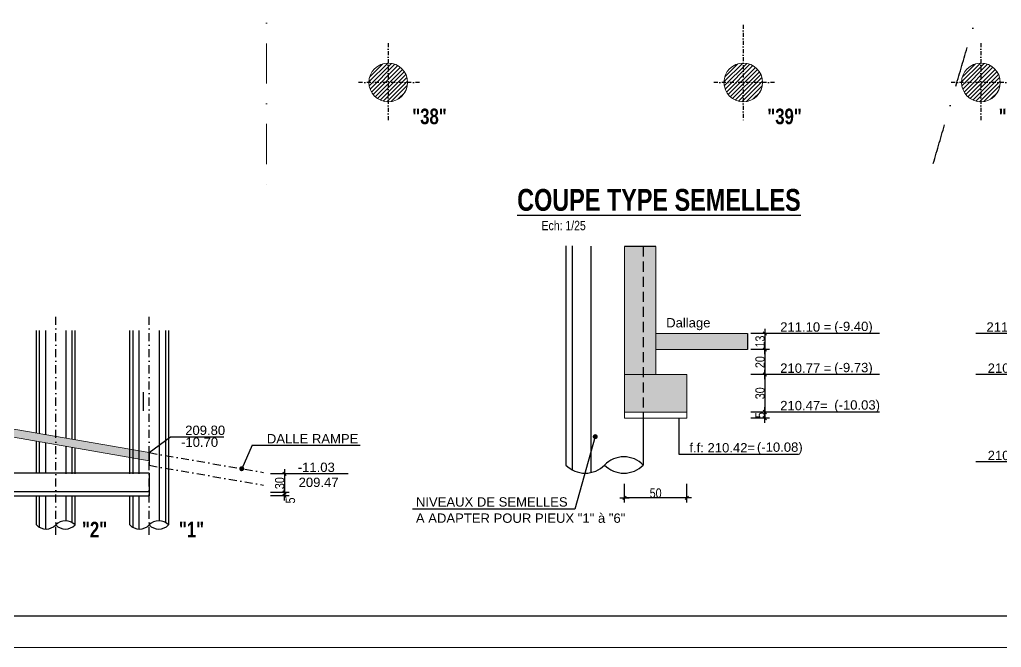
# Model space of a CAD drawing. Header units: centimetres. Extents: x 0 to 26456, y -12469 to -8269.
# Drawn here: x 15046 to 16620, y -12469 to -11463 of the extents above; entities that cross this region are included whole.
import ezdxf
from ezdxf.enums import TextEntityAlignment as Align

# ---------------------------------------------------------------- set-up
doc = ezdxf.new("R2010")
doc.units = ezdxf.units.CM
doc.header["$LTSCALE"] = 25.4
doc.header["$PDMODE"] = 1
doc.header["$PDSIZE"] = -2
doc.linetypes.add('CACHEX2', pattern=[19.05, 12.7, -6.35])
doc.linetypes.add('TIRETPTX2', pattern=[50.8, 25.4, -12.7, 0, -12.7])
for name, color, linetype in [('01_cote_gen', 4, 'Continuous'), ('01_linteaux', 2, 'Continuous'), ('01_poch_murs', 253, 'Continuous'), ('01_texte', 230, 'Continuous'), ('AA_COTES', 2, 'Continuous')]:
    doc.layers.add(name, color=color, linetype=linetype)
doc.layers.add('01_murs_coup', color=5, linetype='Continuous', lineweight=60)
doc.layers.add('01_PIEUX', color=5, linetype='Continuous', lineweight=60)
doc.styles.add('impact', font='impact.ttf')
doc.styles.add('MATTE_TXT', font='arial.ttf')
doc.styles.add('STYLE2', font='ARIALN.TTF')
doc.dimstyles.new('JB25', dxfattribs={"dimscale": 0.1, "dimtxt": 150, "dimasz": 15, "dimexe": 0.1, "dimexo": 0.1, "dimgap": 0.09, "dimtad": 1, "dimdec": 1, "dimlfac": 0.5, "dimdsep": 46, "dimtxsty": 'STYLE2', "dimblk1": 'BOND_G', "dimblk2": 'BOND_D', "dimsah": 1, "dimcen": 1.5, "dimdle": 0.01, "dimse1": 1, "dimse2": 1, "dimclrd": 4, "dimclre": 2, "dimclrt": 6, "dimazin": 2, "dimtfac": 2.333333, "dimtdec": 1, "dimtix": 1, "dimtmove": 2, "dimatfit": 3, "dimldrblk": 'BOND_G', "dimfxl": 1, "dimtolj": 1, "dimtzin": 0, "dimarcsym": 0})
doc.dimstyles.new('JB50', dxfattribs={"dimscale": 0.1, "dimtxt": 150, "dimasz": 15, "dimexe": 0.1, "dimexo": 0.1, "dimgap": 0.09, "dimtad": 1, "dimdec": 1, "dimdsep": 46, "dimtxsty": 'STYLE2', "dimblk1": 'BOND_G', "dimblk2": 'BOND_D', "dimsah": 1, "dimcen": 1.5, "dimdle": 0.01, "dimse1": 1, "dimse2": 1, "dimclrd": 4, "dimclre": 2, "dimclrt": 6, "dimazin": 2, "dimtfac": 2.333333, "dimtdec": 1, "dimtix": 1, "dimtmove": 2, "dimatfit": 3, "dimldrblk": 'BOND_G', "dimfxl": 1, "dimtolj": 1, "dimtzin": 0, "dimarcsym": 0})

# ---------------------------------------------------------------- blocks, each defined once
blk = doc.blocks.new('BOND_G')
at = {"layer": 'AA_COTES', "color": 0}
for p, q in [((0, -5), (0, 15)), ((5, 0), (-5, 0)), ((1.8, 1.8), (-1.8, -1.8))]:
    blk.add_line(p, q, dxfattribs=at)
blk = doc.blocks.new('BOND_D')
at = {"layer": 'AA_COTES', "color": 0}
for p, q in [((5, 0), (-5, 0)), ((-1.8, -1.8), (1.8, 1.8)), ((0, 5), (0, -15))]:
    blk.add_line(p, q, dxfattribs=at)
blk = doc.blocks.new('*D249')
at = {"layer": '01_cote_gen', "color": 4, "lineweight": -2, "ltscale": 3, "transparency": 16777216}
blk.add_line((15470.3, -12192.5), (15470.3, -12219.5), dxfattribs=at)
at = {"layer": 'Defpoints', "color": 0, "ltscale": 3, "transparency": 16777216}
for p in [(15180.3, -12191), (15180.2, -12221), (15470.3, -12221)]:
    blk.add_point(p, dxfattribs=at)
at = {"layer": '01_cote_gen', "color": 4, "lineweight": -2, "ltscale": 3, "transparency": 16777216, "xscale": 1.5, "yscale": 1.5, "zscale": 1.5}
for name, p, rotation in [('BOND_G', (15470.3, -12191), 90), ('BOND_D', (15470.3, -12221), 270)]:
    blk.add_blockref(name, p, dxfattribs=dict(at, rotation=rotation))
at = {"layer": '01_cote_gen', "color": 6, "ltscale": 3, "transparency": 16777216, "insert": (15462.7, -12206), "char_height": 15, "attachment_point": 5, "rotation": 90, "style": 'STYLE2'}
blk.add_mtext('\\A1;30', dxfattribs=at)
blk = doc.blocks.new('*D279')
at = {"layer": '01_cote_gen', "color": 4, "lineweight": -2, "ltscale": 3, "transparency": 16777216}
blk.add_line((15470.3, -12222.7), (15470.3, -12224.7), dxfattribs=at)
at = {"layer": 'Defpoints', "color": 0, "ltscale": 3, "transparency": 16777216}
for p in [(15253.4, -12221.2), (15253.4, -12226.2), (15470.3, -12226.2)]:
    blk.add_point(p, dxfattribs=at)
at = {"layer": '01_cote_gen', "color": 4, "lineweight": -2, "ltscale": 3, "transparency": 16777216, "xscale": 1.5, "yscale": 1.5, "zscale": 1.5}
for name, p, rotation in [('BOND_G', (15470.3, -12221.2), 90), ('BOND_D', (15470.3, -12226.2), 270)]:
    blk.add_blockref(name, p, dxfattribs=dict(at, rotation=rotation))
at = {"layer": '01_cote_gen', "color": 6, "ltscale": 3, "transparency": 16777216, "insert": (15479.9, -12233.8), "char_height": 15, "attachment_point": 5, "rotation": 90, "style": 'STYLE2'}
blk.add_mtext('\\A1;5', dxfattribs=at)
blk = doc.blocks.new('*D285')
at = {"layer": '01_cote_gen', "color": 4, "lineweight": -2, "ltscale": 3, "transparency": 16777216}
blk.add_line((16240.8, -11967.4), (16240.8, -11990.4), dxfattribs=at)
at = {"layer": 'Defpoints', "color": 0, "ltscale": 3, "transparency": 16777216}
for p in [(16212.9, -11965.9), (16212.9, -11991.9), (16240.8, -11991.9)]:
    blk.add_point(p, dxfattribs=at)
at = {"layer": '01_cote_gen', "color": 4, "lineweight": -2, "ltscale": 3, "transparency": 16777216, "xscale": 1.5, "yscale": 1.5, "zscale": 1.5}
for name, p, rotation in [('BOND_G', (16240.8, -11965.9), 90), ('BOND_D', (16240.8, -11991.9), 270)]:
    blk.add_blockref(name, p, dxfattribs=dict(at, rotation=rotation))
at = {"layer": '01_cote_gen', "color": 6, "ltscale": 3, "transparency": 16777216, "insert": (16233.2, -11978.9), "char_height": 15, "attachment_point": 5, "rotation": 90, "style": 'STYLE2'}
blk.add_mtext('\\A1;13', dxfattribs=at)
blk = doc.blocks.new('*D286')
at = {"layer": '01_cote_gen', "color": 4, "lineweight": -2, "ltscale": 3, "transparency": 16777216}
blk.add_line((16240.8, -11993.4), (16240.8, -12030.4), dxfattribs=at)
at = {"layer": 'Defpoints', "color": 0, "ltscale": 3, "transparency": 16777216}
for p in [(16140.9, -11991.9), (16140.8, -12031.9), (16240.8, -12031.9)]:
    blk.add_point(p, dxfattribs=at)
at = {"layer": '01_cote_gen', "color": 4, "lineweight": -2, "ltscale": 3, "transparency": 16777216, "xscale": 1.5, "yscale": 1.5, "zscale": 1.5}
for name, p, rotation in [('BOND_G', (16240.8, -11991.9), 90), ('BOND_D', (16240.8, -12031.9), 270)]:
    blk.add_blockref(name, p, dxfattribs=dict(at, rotation=rotation))
at = {"layer": '01_cote_gen', "color": 6, "ltscale": 3, "transparency": 16777216, "insert": (16233.2, -12011.9), "char_height": 15, "attachment_point": 5, "rotation": 90, "style": 'STYLE2'}
blk.add_mtext('\\A1;20', dxfattribs=at)
blk = doc.blocks.new('*D287')
at = {"layer": '01_cote_gen', "color": 4, "lineweight": -2, "ltscale": 3, "transparency": 16777216}
blk.add_line((16240.8, -12033.4), (16240.8, -12090.4), dxfattribs=at)
at = {"layer": 'Defpoints', "color": 0, "ltscale": 3, "transparency": 16777216}
for p in [(16115.7, -12031.9), (16115.7, -12091.9), (16240.8, -12091.9)]:
    blk.add_point(p, dxfattribs=at)
at = {"layer": '01_cote_gen', "color": 4, "lineweight": -2, "ltscale": 3, "transparency": 16777216, "xscale": 1.5, "yscale": 1.5, "zscale": 1.5}
for name, p, rotation in [('BOND_G', (16240.8, -12031.9), 90), ('BOND_D', (16240.8, -12091.9), 270)]:
    blk.add_blockref(name, p, dxfattribs=dict(at, rotation=rotation))
at = {"layer": '01_cote_gen', "color": 6, "ltscale": 3, "transparency": 16777216, "insert": (16233.2, -12061.9), "char_height": 15, "attachment_point": 5, "rotation": 90, "style": 'STYLE2'}
blk.add_mtext('\\A1;30', dxfattribs=at)
blk = doc.blocks.new('*D288')
at = {"layer": '01_cote_gen', "color": 4, "lineweight": -2, "ltscale": 3, "transparency": 16777216}
blk.add_line((16240.8, -12093.4), (16240.8, -12100.4), dxfattribs=at)
at = {"layer": 'Defpoints', "color": 0, "ltscale": 3, "transparency": 16777216}
for p in [(16115.7, -12091.9), (16115.7, -12101.9), (16240.8, -12101.9)]:
    blk.add_point(p, dxfattribs=at)
at = {"layer": '01_cote_gen', "color": 4, "lineweight": -2, "ltscale": 3, "transparency": 16777216, "xscale": 1.5, "yscale": 1.5, "zscale": 1.5}
for name, p, rotation in [('BOND_G', (16240.8, -12091.9), 90), ('BOND_D', (16240.8, -12101.9), 270)]:
    blk.add_blockref(name, p, dxfattribs=dict(at, rotation=rotation))
at = {"layer": '01_cote_gen', "color": 6, "ltscale": 3, "transparency": 16777216, "insert": (16233.2, -12096.9), "char_height": 15, "attachment_point": 5, "rotation": 90, "style": 'STYLE2'}
blk.add_mtext('\\A1;5', dxfattribs=at)
blk = doc.blocks.new('*D304')
at = {"layer": '01_cote_gen', "color": 4, "lineweight": -2, "ltscale": 3, "transparency": 16777216}
blk.add_line((16114.2, -12229.6), (16017.2, -12229.6), dxfattribs=at)
at = {"layer": 'Defpoints', "color": 0, "ltscale": 3, "transparency": 16777216}
for p in [(16015.7, -12101.9), (16115.7, -12101.9), (16015.7, -12229.6)]:
    blk.add_point(p, dxfattribs=at)
at = {"layer": '01_cote_gen', "color": 4, "lineweight": -2, "ltscale": 3, "transparency": 16777216, "xscale": 1.5, "yscale": 1.5, "zscale": 1.5, "rotation": 180}
blk.add_blockref('BOND_D', (16015.7, -12229.6), dxfattribs=at)
at = {"layer": '01_cote_gen', "color": 4, "lineweight": -2, "ltscale": 3, "transparency": 16777216, "xscale": 1.5, "yscale": 1.5, "zscale": 1.5}
blk.add_blockref('BOND_G', (16115.7, -12229.6), dxfattribs=at)
at = {"layer": '01_cote_gen', "color": 6, "ltscale": 3, "transparency": 16777216, "insert": (16065.7, -12222), "char_height": 15, "attachment_point": 5, "style": 'STYLE2'}
blk.add_mtext('\\A1;50', dxfattribs=at)

msp = doc.modelspace()

# ---------------------------------------------------------------- hatches: boundary and pattern name
at = {"layer": '01_poch_murs'}
h = msp.add_hatch(dxfattribs=at)
h.set_pattern_fill('ANSI31', color=256, scale=1.5)
h.set_pattern_definition([(45, (-2571.93, -2860.177), (-3.367596, 3.367596), [])])
h.paths.add_polyline_path([(15636.76, -11532.44, 0.4142136), (15605.76, -11563.44), (15636.76, -11563.44)])
h.paths.add_polyline_path([(15636.76, -11563.44), (15605.76, -11563.44, 0.4142136), (15636.76, -11594.44)])
h.paths.add_polyline_path([(15636.76, -11532.44), (15636.76, -11563.44), (15667.76, -11563.44, 0.4142136)])
h.paths.add_polyline_path([(15667.76, -11563.44), (15636.76, -11563.44), (15636.76, -11594.44, 0.4142136)])
h = msp.add_hatch(dxfattribs=at)
h.set_pattern_fill('ANSI31', color=256, scale=1.5)
h.set_pattern_definition([(45, (-2002.4076, -2860.177), (-3.367596, 3.367596), [])])
h.paths.add_polyline_path([(16206.28, -11532.44, 0.4142136), (16175.28, -11563.44), (16206.28, -11563.44)])
h.paths.add_polyline_path([(16206.28, -11563.44), (16175.28, -11563.44, 0.4142136), (16206.28, -11594.44)])
h.paths.add_polyline_path([(16206.28, -11532.44), (16206.28, -11563.44), (16237.28, -11563.44, 0.4142136)])
h.paths.add_polyline_path([(16237.28, -11563.44), (16206.28, -11563.44), (16206.28, -11594.44, 0.4142136)])
h = msp.add_hatch(dxfattribs=at)
h.set_pattern_fill('ANSI31', color=256, scale=1.5)
h.set_pattern_definition([(45, (-1621.2827, -2860.177), (-3.367596, 3.367596), [])])
h.paths.add_polyline_path([(16587.41, -11532.44, 0.4142136), (16556.41, -11563.44), (16587.41, -11563.44)])
h.paths.add_polyline_path([(16587.41, -11563.44), (16556.41, -11563.44, 0.4142136), (16587.41, -11594.44)])
h.paths.add_polyline_path([(16587.41, -11532.44), (16587.41, -11563.44), (16618.41, -11563.44, 0.4142136)])
h.paths.add_polyline_path([(16618.41, -11563.44), (16587.41, -11563.44), (16587.41, -11594.44, 0.4142136)])
at = {"layer": '01_poch_murs', "ltscale": 3}
h = msp.add_hatch(color=256, dxfattribs=at)
h.dxf.hatch_style = 1
h.paths.add_polyline_path([(16212.94, -11965.92), (16065.74, -11965.92), (16065.74, -11991.92), (16212.94, -11991.92)])
h.paths.add_polyline_path([(16065.74, -11826.76), (16015.74, -11826.36), (16015.74, -12031.92), (16065.74, -12031.92)])
h.paths.add_polyline_path([(16115.74, -12031.92), (16015.74, -12031.92), (16015.74, -12091.92), (16115.74, -12091.92)])
h = msp.add_hatch(color=256, dxfattribs=at)
h.dxf.hatch_style = 1
h.paths.add_polyline_path([(14503.66, -12027.08), (14265.39, -12027.08), (14265.39, -12040.08), (14502.54, -12040.08), (14969.39, -12121.03), (14969.39, -12107.84)])
h.paths.add_polyline_path([(14969.39, -12107.84), (14969.39, -12121.03), (15227.39, -12165.77), (15227.39, -12152.57)])
h.paths.add_polyline_path([(15237.39, -12154.31), (15227.39, -12152.57), (15227.39, -12165.77), (15237.39, -12167.5)])
h.paths.add_polyline_path([(15253.39, -12157.08), (15237.39, -12154.31), (15237.39, -12167.5), (15253.39, -12170.28)])

# ---------------------------------------------------------------- linework, layer by layer
at = {"layer": '01_cote_gen', "ltscale": 3}
msp.add_line((15244.41, -12090.08), (15244.41, -12060.08), dxfattribs=at)
at = {"layer": '01_cote_gen', "ltscale": 3, "const_width": 4}
msp.add_lwpolyline([(15966.74, -12131.42, 1), (15970.74, -12131.42, 1)], format="xyb", close=True, dxfattribs=at)
at = {"layer": '01_linteaux', "linetype": 'TIRETPTX2', "ltscale": 0.01}
for p, q in [((16206.28, -11470.9), (16206.28, -11626.6)), ((15636.76, -11500.29), (15636.76, -11626.6)), ((16587.41, -11500.29), (16587.41, -11626.6)), ((15686.76, -11563.44), (15586.76, -11563.44)), ((16256.28, -11563.44), (16156.28, -11563.44)), ((16637.31, -11563.44), (16537.31, -11563.44))]:
    msp.add_line(p, q, dxfattribs=at)
at = {"layer": '01_linteaux'}
for p, q in [((15921.74, -11825.61), (15921.74, -12176.92)), ((15072.39, -12125.7), (15072.39, -11961.08)), ((15134.39, -12136.45), (15134.39, -11961.08)), ((15222.39, -12191.12), (15222.39, -11961.08)), ((15284.39, -11961.08), (15284.39, -12273.01)), ((16045.74, -12101.92), (16045.74, -12176.92)), ((15072.39, -12190.7), (15072.39, -12138.89)), ((15134.39, -12190.88), (15134.39, -12149.64)), ((15253.39, -12170.28), (15253.39, -12157.08)), ((15253.39, -12190.08), (14803.39, -12190.08)), ((15253.39, -12190.08), (15253.39, -12226.24)), ((14783.45, -12226.24), (15253.39, -12226.24)), ((15253.39, -12220.08), (14803.39, -12220.08)), ((15072.39, -12273.01), (15072.39, -12226.24)), ((15134.39, -12273.01), (15134.39, -12226.24)), ((15222.39, -12273.01), (15222.39, -12226.24))]:
    msp.add_line(p, q, dxfattribs=at)
at = {"layer": '01_linteaux', "linetype": 'CACHEX2', "ltscale": 0.05}
msp.add_line((16045.74, -11826.6), (16045.74, -12101.92), dxfattribs=at)
at = {"layer": '01_linteaux', "linetype": 'TIRETPTX2', "ltscale": 0.02}
for p, q in [((15103.39, -12289.01), (15103.39, -11938.08)), ((15253.39, -12289.01), (15253.39, -11938.08)), ((15253.39, -12157.08), (15436.91, -12188.9)), ((15253.39, -12170.28), (15253.39, -12177.38)), ((15253.39, -12177.38), (15436.91, -12209.2))]:
    msp.add_line(p, q, dxfattribs=at)
at = {"layer": '01_linteaux'}
for centre, radius, start, end in [((16014.74, -12207.06), 43.24, 44.19387, 135.80613), ((15952.74, -12146.78), 43.24, 224.19387, 315.80613), ((16014.74, -12146.78), 43.24, 224.19387, 315.80613), ((15118.89, -12288.08), 21.62, 44.19387, 135.80613), ((15268.89, -12288.08), 21.62, 44.19387, 135.80613), ((15087.89, -12257.94), 21.62, 224.19387, 315.80613), ((15118.89, -12257.94), 21.62, 224.19387, 315.80613), ((15237.89, -12257.94), 21.62, 224.19387, 315.80613), ((15268.89, -12257.94), 21.62, 224.19387, 315.80613)]:
    msp.add_arc(centre, radius, start, end, dxfattribs=at)
at = {"layer": '01_linteaux', "color": 5, "linetype": 'TIRETPTX2', "ltscale": 0.1}
msp.add_open_spline([(16511.01, -11693.5), (16665.31, -11164.79), (16819.61, -10636.08)], degree=2, dxfattribs=at)
at = {"layer": '01_murs_coup', "linetype": 'TIRETPTX2', "lineweight": 5, "ltscale": 0.1}
msp.add_line((15441.57, -8659.86), (15441.57, -11757.53), dxfattribs=at)
at = {"layer": '01_murs_coup', "linetype": 'Continuous', "lineweight": 5}
for p, q in [((16015.74, -11826.36), (16015.74, -12101.92)), ((16065.74, -11826.76), (16065.74, -12031.92)), ((16065.74, -11965.92), (16212.94, -11965.92)), ((16065.74, -11991.92), (16212.94, -11991.92)), ((14503.66, -12027.08), (15253.39, -12157.08)), ((14502.54, -12040.08), (15253.39, -12170.28)), ((16015.74, -12031.92), (16115.74, -12031.92)), ((16115.74, -12031.92), (16115.74, -12101.92)), ((16015.74, -12091.92), (16115.74, -12091.92)), ((16015.74, -12101.92), (16115.74, -12101.92)), ((25405.97, -12469.29), (13955.97, -12469.29))]:
    msp.add_line(p, q, dxfattribs=at)
at = {"layer": '01_PIEUX', "linetype": 'Continuous', "lineweight": 5}
for centre in [(15636.76, -11563.44), (16206.28, -11563.44), (16587.41, -11563.44)]:
    msp.add_circle(centre, 31, dxfattribs=at)
at = {"layer": '01_poch_murs'}
for p, q in [((15931.74, -11825.69), (15931.74, -12184.58)), ((15961.74, -11825.93), (15961.74, -12189.07)), ((15077.39, -12126.56), (15077.39, -11961.08)), ((15087.39, -12128.3), (15087.39, -11961.08)), ((15119.39, -11961.08), (15119.39, -12133.85)), ((15129.39, -11961.08), (15129.39, -12135.58)), ((15227.39, -12191.14), (15227.39, -11961.08)), ((15237.39, -12191.17), (15237.39, -11961.08)), ((15269.39, -11961.08), (15269.39, -12266.47)), ((15279.39, -11961.08), (15279.39, -12269.18)), ((15077.39, -12190.72), (15077.39, -12139.76)), ((15087.39, -12190.74), (15087.39, -12141.49)), ((15119.39, -12147.04), (15119.39, -12190.83)), ((15129.39, -12148.77), (15129.39, -12190.86)), ((15077.39, -12276.84), (15077.39, -12226.24)), ((15087.39, -12279.55), (15087.39, -12226.24)), ((15119.39, -12226.24), (15119.39, -12266.47)), ((15129.39, -12226.24), (15129.39, -12269.18)), ((15227.39, -12276.84), (15227.39, -12226.24)), ((15237.39, -12279.55), (15237.39, -12226.24))]:
    msp.add_line(p, q, dxfattribs=at)
at = {"layer": '01_poch_murs', "ltscale": 3}
for p, q in [((16065.74, -11826.76), (16015.74, -11826.36)), ((16212.94, -11965.92), (16212.94, -11991.92)), ((15253.39, -12157.08), (15253.39, -12170.28))]:
    msp.add_line(p, q, dxfattribs=at)
at = {"layer": '01_texte'}
for p, q in [((16424.74, -11965.92), (16248.35, -11965.92)), ((16755.56, -11965.92), (16579.16, -11965.92)), ((16424.74, -12031.92), (16248.35, -12031.92)), ((16755.56, -12031.92), (16579.16, -12031.92)), ((16424.74, -12091.92), (16248.35, -12091.92)), ((16102.64, -12101.92), (16102.64, -12159.56)), ((15253.39, -12157.08), (15287.73, -12131.55)), ((15287.73, -12131.55), (15372.98, -12131.55)), ((15968.74, -12131.42), (15936.24, -12247.92)), ((15418.73, -12145.05), (15401.76, -12182.81)), ((15418.73, -12145.05), (15591.98, -12145.05)), ((16102.64, -12159.56), (16294.61, -12159.56)), ((16755.56, -12171.92), (16579.16, -12171.92)), ((15572.33, -12191.01), (15477.83, -12191.01)), ((15936.24, -12247.92), (15675.74, -12247.92)), ((25405.97, -12419.29), (14005.97, -12419.29))]:
    msp.add_line(p, q, dxfattribs=at)
at = {"layer": '01_texte', "const_width": 4}
msp.add_lwpolyline([(15399.76, -12182.81, 1), (15403.76, -12182.81, 1)], format="xyb", close=True, dxfattribs=at)

# ---------------------------------------------------------------- texts
at = {"layer": '01_texte', "style": 'impact'}
for s, p in [('"38"', (15702.9, -11637.91)), ('"39"', (16272.42, -11637.91)), ('"35"', (16643.55, -11637.91)), ('"2"', (15165.73, -12300.47)), ('"1"', (15321.17, -12300.47))]:
    msp.add_text(s, height=25, rotation=0, dxfattribs=at).set_placement(p, align=Align.BOTTOM_CENTER)
msp.add_text('%%UCOUPE TYPE SEMELLES', height=35, dxfattribs=at).set_placement((16071.01, -11779.74), align=Align.BOTTOM_CENTER)
at = {"layer": '01_texte', "style": 'MATTE_TXT', "width": 0.8}
msp.add_text('Ech: 1/25', height=15, dxfattribs=at).set_placement((15918.16, -11804.86), align=Align.BOTTOM_CENTER)
at = {"layer": '01_texte', "style": 'MATTE_TXT'}
for s, p in [('Dallage', (16082.56, -11956.25)), ('211.10 = ', (16265.49, -11963.09)), ('(-9.40)', (16352.15, -11962.1)), ('211.10 = ', (16596.31, -11963.09)), ('210.77 = ', (16265.49, -12029.09)), ('(-9.73)', (16352.15, -12028.1)), ('210.77 = ', (16598.26, -12029.09)), ('210.47= ', (16265.49, -12089.09)), ('(-10.03)', (16352.15, -12088.1)), ('209.80', (15311.1, -12128.74)), ('-10.70', (15304.48, -12147.81)), ('DALLE RAMPE', (15442.1, -12142.24)), ('(-10.08)', (16228.18, -12155.74)), ('f.f: 210.42= ', (16119.79, -12156.73)), ('210.07 = ', (16598.26, -12169.09)), ('-11.03', (15491.66, -12188.03)), ('209.47', (15493.03, -12212.17)), ('NIVEAUX DE SEMELLES', (15681.15, -12243.59)), ('A ADAPTER POUR PIEUX "1" à "6"', (15681.15, -12269.59))]:
    msp.add_text(s, height=15, dxfattribs=at).set_placement(p)

# ---------------------------------------------------------------- dimensions: what is measured, and where the dimension line sits
at = {"layer": '01_cote_gen', "ltscale": 3}
for base, p1, p2, dimstyle, picture, middle in [((16240.85, -11991.92), (16212.94, -11965.92), (16212.94, -11991.92), 'JB25', '*D285', (16233.18, -11978.92)), ((16240.85, -12031.92), (16140.94, -11991.92), (16140.85, -12031.92), 'JB25', '*D286', (16233.18, -12011.92)), ((16240.85, -12091.92), (16115.74, -12031.92), (16115.74, -12091.92), 'JB25', '*D287', (16233.18, -12061.92)), ((16240.85, -12101.92), (16115.74, -12091.92), (16115.74, -12101.92), 'JB25', '*D288', (16233.21, -12096.92)), ((15470.33, -12221.01), (15180.33, -12191.01), (15180.24, -12221.01), 'JB50', '*D249', (15462.66, -12206.01))]:
    dim = msp.add_linear_dim(base=base, p1=p1, p2=p2, angle=90, dimstyle=dimstyle, dxfattribs=at)
    dim.commit()
    dim.dimension.update_dxf_attribs({"geometry": picture, "text_midpoint": middle})
dim = msp.add_linear_dim(base=(16015.74, -12229.64), p1=(16115.74, -12101.92), p2=(16015.74, -12101.92), dimstyle='JB25', dxfattribs=at)
dim.commit()
dim.dimension.update_dxf_attribs({"geometry": '*D304', "text_midpoint": (16065.74, -12221.97)})
dim = msp.add_linear_dim(base=(15470.33, -12226.24), p1=(15253.39, -12221.21), p2=(15253.39, -12226.24), angle=90, dimstyle='JB50', dxfattribs=at)
dim.commit()
dim.dimension.update_dxf_attribs({"geometry": '*D279', "text_midpoint": (15479.92, -12233.79), "dimtype": 160})

doc.saveas('drawing.dxf')
